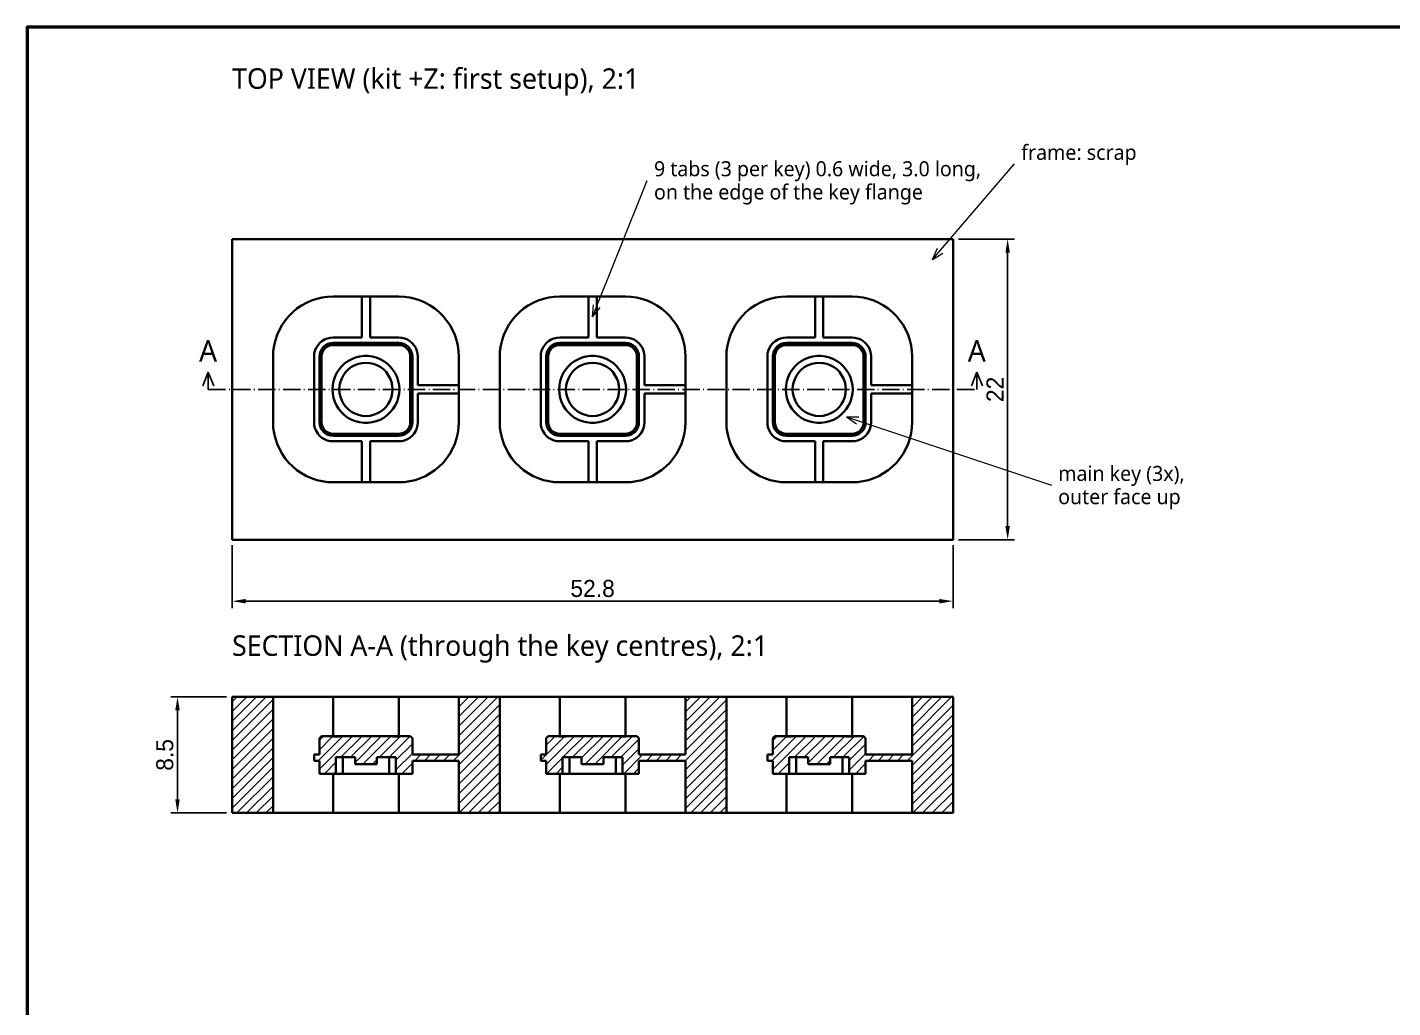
# Model space of a CAD drawing. Header units: millimetres. Extents: x 0 to 420, y 0 to 297.
# Drawn here: x 10 to 210, y 143.5 to 287 of the extents above; entities that cross this region are included whole.
import ezdxf

# ---------------------------------------------------------------- set-up
doc = ezdxf.new("R2010")
doc.units = ezdxf.units.MM
doc.linetypes.add('DASHDOT', pattern=[3.556, 2.54, -0.508, 0, -0.508])
for name, color, linetype, lineweight in [('BORDER', 7, 'Continuous', 50), ('CUTLINE', 1, 'DASHDOT', 25), ('DIM', 5, 'Continuous', 13), ('HATCH', 8, 'Continuous', 9), ('TEXT', 7, 'Continuous', 18), ('VISIBLE', 7, 'Continuous', 35)]:
    doc.layers.add(name, color=color, linetype=linetype, lineweight=lineweight)
doc.styles.add('OpenSans', font='OpenSans-Regular.ttf')
doc.dimstyles.new('FK', dxfattribs={"dimtxt": 2.5, "dimasz": 2, "dimexe": 1, "dimexo": 0.8, "dimgap": 0.6, "dimtad": 1, "dimdec": 3, "dimlfac": 0.5, "dimdsep": 46, "dimcen": 2.5, "dimclrd": 5, "dimclre": 5, "dimclrt": 7, "dimazin": 3, "dimtfac": 1, "dimtmove": 0, "dimatfit": 3})

msp = doc.modelspace()

# ---------------------------------------------------------------- linework, layer by layer
at = {"layer": 'BORDER'}
msp.add_lwpolyline([(10, 10), (410, 10), (410, 287), (10, 287)], close=True, dxfattribs=at)
at = {"layer": 'CUTLINE'}
for p, q in [((36.5, 236.5), (35.7, 234.5)), ((36.5, 234), (36.5, 236.5)), ((36.5, 236.5), (37.3, 234.5)), ((149.1, 236.5), (148.3, 234.5)), ((149.1, 234), (149.1, 236.5)), ((149.1, 236.5), (149.9, 234.5)), ((36.5, 234), (149.1, 234))]:
    msp.add_line(p, q, dxfattribs=at)
at = {"layer": 'DIM'}
for p, q in [((142.6, 253), (154.6, 267)), ((92.8, 244.6), (100.8, 264.6)), ((142.6, 253), (143.3152, 254.6518)), ((142.6, 253), (144.123, 253.9594)), ((92.8, 244.6), (92.9448, 246.3942)), ((92.8, 244.6), (93.9325, 245.9991)), ((130, 230), (160, 220)), ((130, 230), (131.4631, 228.9516)), ((130, 230), (131.7996, 229.9609))]:
    msp.add_line(p, q, dxfattribs=at)
at = {"layer": 'HATCH'}
for p, q in [((40, 184.0208), (44.9792, 189)), ((40, 185.435), (43.565, 189)), ((40, 186.8492), (42.1508, 189)), ((40, 188.2635), (40.7365, 189)), ((40, 182.6066), (46, 188.6066)), ((73.2, 183.2797), (78.9203, 189)), ((73.2, 184.6939), (77.5061, 189)), ((73.2, 186.1081), (76.0919, 189)), ((73.2, 187.5223), (74.6777, 189)), ((73.2, 188.9365), (73.2635, 189)), ((106.4, 183.9528), (111.4472, 189)), ((106.4, 185.367), (110.033, 189)), ((106.4, 186.7812), (108.6188, 189)), ((106.4, 188.1954), (107.2046, 189)), ((106.4, 182.5386), (112.4, 188.5386)), ((139.6, 183.2117), (145.3883, 189)), ((139.6, 184.6259), (143.9741, 189)), ((139.6, 186.0401), (142.5599, 189)), ((139.6, 187.4543), (141.1457, 189)), ((139.6, 188.8685), (139.7315, 189)), ((40, 181.1924), (46, 187.1924)), ((72.3987, 179.65), (79.2, 186.4513)), ((73.2, 181.8655), (79.2, 187.8655)), ((106.4, 181.1244), (112.4, 187.1244)), ((138.8668, 179.65), (145.6, 186.3832)), ((139.6, 181.7974), (145.6, 187.7974)), ((40, 179.7782), (46, 185.7782)), ((40, 178.364), (46, 184.364)), ((73.2, 179.037), (79.2, 185.037)), ((106.3399, 179.65), (112.4, 185.7101)), ((106.4, 178.2959), (112.4, 184.2959)), ((139.6, 178.969), (145.6, 184.969)), ((40, 176.9497), (46, 182.9497)), ((52.5997, 179.65), (56.1997, 183.25)), ((52.8, 178.436), (57.614, 183.25)), ((52.8, 182.6787), (53.3713, 183.25)), ((52.8, 181.2645), (54.7255, 183.19)), ((55.9282, 180.15), (59.0282, 183.25)), ((57.3424, 180.15), (60.4424, 183.25)), ((58, 179.3934), (61.8566, 183.25)), ((59.1708, 179.15), (63.2708, 183.25)), ((61.585, 180.15), (64.685, 183.25)), ((62.9992, 180.15), (66.0992, 183.25)), ((64, 179.7365), (66.4, 182.1365)), ((73.2, 177.6228), (79.2, 183.6228)), ((73.2, 176.2086), (79.2, 182.2086)), ((85.2, 179.7233), (88.6667, 183.19)), ((86, 179.1091), (90.1409, 183.25)), ((86, 181.9376), (87.3124, 183.25)), ((88.4551, 180.15), (91.5551, 183.25)), ((89.8693, 180.15), (92.9693, 183.25)), ((91.2, 180.0665), (94.3835, 183.25)), ((91.6977, 179.15), (95.7977, 183.25)), ((93.1119, 179.15), (97.1519, 183.19)), ((95.5262, 180.15), (98.6262, 183.25)), ((96.9404, 180.15), (99.6, 182.8096)), ((106.4, 176.8817), (112.4, 182.8817)), ((119.0678, 179.65), (122.6678, 183.25)), ((119.2, 178.368), (124.082, 183.25)), ((119.2, 182.6106), (119.8394, 183.25)), ((119.2, 181.1964), (121.1936, 183.19)), ((122.3962, 180.15), (125.4962, 183.25)), ((123.8104, 180.15), (126.9104, 183.25)), ((124.4, 179.3254), (128.3246, 183.25)), ((125.6389, 179.15), (129.7389, 183.25)), ((128.0531, 180.15), (131.1531, 183.25)), ((129.4673, 180.15), (132.5336, 183.2164)), ((130.4, 179.6685), (132.8, 182.0685)), ((139.6, 177.5548), (145.6, 183.5548)), ((139.6, 176.1406), (145.6, 182.1406)), ((40, 175.5355), (46, 181.5355)), ((40, 174.1213), (46, 180.1213)), ((52, 180.4645), (52.0855, 180.55)), ((64, 178.3223), (66.4, 180.7223)), ((66.7419, 179.65), (67.6419, 180.55)), ((68.1561, 179.65), (69.0561, 180.55)), ((69.5703, 179.65), (70.4703, 180.55)), ((70.9845, 179.65), (71.8845, 180.55)), ((73.2, 174.7944), (79.2, 180.7944)), ((86.0551, 177.75), (88.4, 180.0949)), ((97.2, 178.9954), (99.6, 181.3954)), ((97.3688, 177.75), (100.1688, 180.55)), ((100.683, 179.65), (101.583, 180.55)), ((102.0972, 179.65), (102.9972, 180.55)), ((103.5114, 179.65), (104.4114, 180.55)), ((104.9256, 179.65), (105.8256, 180.55)), ((106.4, 175.4675), (112.4, 181.4675)), ((106.4, 174.0533), (112.4, 180.0533)), ((118.4, 180.3964), (118.5536, 180.55)), ((130.4, 178.2543), (132.8, 180.6543)), ((133.2099, 179.65), (134.1099, 180.55)), ((134.6241, 179.65), (135.5241, 180.55)), ((136.0383, 179.65), (136.9383, 180.55)), ((137.4526, 179.65), (138.3526, 180.55)), ((139.6, 174.7264), (145.6, 180.7264)), ((40, 172.7071), (46, 178.7071)), ((53.5282, 177.75), (55.2, 179.4218)), ((54.9424, 177.75), (55.2, 178.0076)), ((60.585, 179.15), (61.2, 179.765)), ((64.8419, 177.75), (66.4, 179.3081)), ((73.2, 173.3802), (79.2, 179.3802)), ((87.4693, 177.75), (88.4, 178.6807)), ((98.783, 177.75), (99.6, 178.567)), ((106.4, 172.6391), (112.4, 178.6391)), ((119.9962, 177.75), (121.6, 179.3538)), ((127.0531, 179.15), (127.6, 179.6969)), ((131.3099, 177.75), (132.8, 179.2401)), ((139.6, 173.3122), (145.6, 179.3122)), ((40.7071, 172), (46, 177.2929)), ((66.2561, 177.75), (66.4, 177.8939)), ((73.234, 172), (79.2, 177.966)), ((74.6482, 172), (79.2, 176.5518)), ((107.1751, 172), (112.4, 177.2249)), ((121.4104, 177.75), (121.6, 177.9396)), ((132.7241, 177.75), (132.8, 177.8259)), ((139.7021, 172), (145.6, 177.8979)), ((141.1163, 172), (145.6, 176.4837)), ((42.1213, 172), (46, 175.8787)), ((43.5355, 172), (46, 174.4645)), ((76.0624, 172), (79.2, 175.1376)), ((108.5894, 172), (112.4, 175.8106)), ((110.0036, 172), (112.4, 174.3964)), ((142.5305, 172), (145.6, 175.0695)), ((44.9497, 172), (46, 173.0503)), ((77.4767, 172), (79.2, 173.7233)), ((78.8909, 172), (79.2, 172.3091)), ((111.4178, 172), (112.4, 172.9822)), ((143.9447, 172), (145.6, 173.6553)), ((145.3589, 172), (145.6, 172.2411))]:
    msp.add_line(p, q, dxfattribs=at)
at = {"layer": 'VISIBLE'}
for points in [[(40, 212), (40, 256)], [(40, 256), (145.6, 256)], [(145.6, 212), (145.6, 256)], [(54.8, 247.6), (53.988, 247.5625), (53.183, 247.4502), (52.3918, 247.2641), (51.6211, 247.0058), (50.8775, 246.6774), (50.1674, 246.2819), (49.4968, 245.8226), (48.8715, 245.3033), (48.2967, 244.7285), (47.7774, 244.1032), (47.3181, 243.4326), (46.9226, 242.7225), (46.5942, 241.9789), (46.3359, 241.2082), (46.1498, 240.417), (46.0375, 239.612), (46, 238.8)], [(64.4, 247.6), (54.8, 247.6)], [(59, 241.6), (59, 247.6)], [(60.2, 241.6), (60.2, 247.6)], [(73.2, 238.8), (73.1625, 239.612), (73.0502, 240.417), (72.8641, 241.2082), (72.6058, 241.9789), (72.2774, 242.7225), (71.8819, 243.4326), (71.4226, 244.1032), (70.9033, 244.7285), (70.3285, 245.3033), (69.7032, 245.8226), (69.0326, 246.2819), (68.3225, 246.6774), (67.5789, 247.0058), (66.8082, 247.2641), (66.017, 247.4502), (65.212, 247.5625), (64.4, 247.6)], [(88, 247.6), (87.188, 247.5625), (86.383, 247.4502), (85.5918, 247.2641), (84.8211, 247.0058), (84.0775, 246.6774), (83.3674, 246.2819), (82.6968, 245.8226), (82.0715, 245.3033), (81.4967, 244.7285), (80.9774, 244.1032), (80.5181, 243.4326), (80.1226, 242.7225), (79.7942, 241.9789), (79.5359, 241.2082), (79.3498, 240.417), (79.2375, 239.612), (79.2, 238.8)], [(97.6, 247.6), (88, 247.6)], [(92.2, 241.6), (92.2, 247.6)], [(93.4, 241.6), (93.4, 247.6)], [(106.4, 238.8), (106.3625, 239.612), (106.2502, 240.417), (106.0641, 241.2082), (105.8058, 241.9789), (105.4774, 242.7225), (105.0819, 243.4326), (104.6226, 244.1032), (104.1033, 244.7285), (103.5285, 245.3033), (102.9032, 245.8226), (102.2326, 246.2819), (101.5225, 246.6774), (100.7789, 247.0058), (100.0082, 247.2641), (99.217, 247.4502), (98.412, 247.5625), (97.6, 247.6)], [(121.2, 247.6), (120.388, 247.5625), (119.583, 247.4502), (118.7918, 247.2641), (118.0211, 247.0058), (117.2775, 246.6774), (116.5674, 246.2819), (115.8968, 245.8226), (115.2715, 245.3033), (114.6967, 244.7285), (114.1774, 244.1032), (113.7181, 243.4326), (113.3226, 242.7225), (112.9942, 241.9789), (112.7359, 241.2082), (112.5498, 240.417), (112.4375, 239.612), (112.4, 238.8)], [(130.8, 247.6), (121.2, 247.6)], [(125.4, 241.6), (125.4, 247.6)], [(126.6, 241.6), (126.6, 247.6)], [(139.6, 238.8), (139.5625, 239.612), (139.4502, 240.417), (139.2641, 241.2082), (139.0058, 241.9789), (138.6774, 242.7225), (138.2819, 243.4326), (137.8226, 244.1032), (137.3033, 244.7285), (136.7285, 245.3033), (136.1032, 245.8226), (135.4326, 246.2819), (134.7225, 246.6774), (133.9789, 247.0058), (133.2082, 247.2641), (132.417, 247.4502), (131.612, 247.5625), (130.8, 247.6)], [(52, 238.8), (52.0345, 239.238), (52.137, 239.6652), (52.3052, 240.0712), (52.5348, 240.4458), (52.8201, 240.7799), (53.1542, 241.0652), (53.5288, 241.2948), (53.9348, 241.463), (54.362, 241.5655), (54.8, 241.6)], [(54.8, 240.8), (54.4098, 240.7616), (54.0346, 240.6478), (53.6889, 240.4629), (53.3858, 240.2142), (53.1371, 239.9111), (52.9522, 239.5654), (52.8384, 239.1902), (52.8, 238.8)], [(54.8, 240.5), (54.4683, 240.4673), (54.1494, 240.3706), (53.8555, 240.2135), (53.5979, 240.0021), (53.3865, 239.7445), (53.2294, 239.4506), (53.1327, 239.1317), (53.1, 238.8)], [(54.8, 241.6), (59, 241.6)], [(64.4, 240.8), (54.8, 240.8)], [(54.8, 240.8), (54.8, 240.5)], [(64.4, 240.5), (54.8, 240.5)], [(60.2, 241.6), (64.4, 241.6)], [(67.2, 238.8), (67.1655, 239.238), (67.063, 239.6652), (66.8948, 240.0712), (66.6652, 240.4458), (66.3799, 240.7799), (66.0458, 241.0652), (65.6712, 241.2948), (65.2652, 241.463), (64.838, 241.5655), (64.4, 241.6)], [(66.4, 238.8), (66.3616, 239.1902), (66.2478, 239.5654), (66.0629, 239.9111), (65.8142, 240.2142), (65.5111, 240.4629), (65.1654, 240.6478), (64.7902, 240.7616), (64.4, 240.8)], [(64.4, 240.8), (64.4, 240.5)], [(66.1, 238.8), (66.0673, 239.1317), (65.9706, 239.4506), (65.8135, 239.7445), (65.6021, 240.0021), (65.3445, 240.2135), (65.0506, 240.3706), (64.7317, 240.4673), (64.4, 240.5)], [(85.2, 238.8), (85.2345, 239.238), (85.337, 239.6652), (85.5052, 240.0712), (85.7348, 240.4458), (86.0201, 240.7799), (86.3542, 241.0652), (86.7288, 241.2948), (87.1348, 241.463), (87.562, 241.5655), (88, 241.6)], [(88, 240.8), (87.6098, 240.7616), (87.2346, 240.6478), (86.8889, 240.4629), (86.5858, 240.2142), (86.3371, 239.9111), (86.1522, 239.5654), (86.0384, 239.1902), (86, 238.8)], [(88, 240.5), (87.6683, 240.4673), (87.3494, 240.3706), (87.0555, 240.2135), (86.7979, 240.0021), (86.5865, 239.7445), (86.4294, 239.4506), (86.3327, 239.1317), (86.3, 238.8)], [(88, 241.6), (92.2, 241.6)], [(97.6, 240.8), (88, 240.8)], [(88, 240.8), (88, 240.5)], [(97.6, 240.5), (88, 240.5)], [(93.4, 241.6), (97.6, 241.6)], [(100.4, 238.8), (100.3655, 239.238), (100.263, 239.6652), (100.0948, 240.0712), (99.8652, 240.4458), (99.5799, 240.7799), (99.2458, 241.0652), (98.8712, 241.2948), (98.4652, 241.463), (98.038, 241.5655), (97.6, 241.6)], [(99.6, 238.8), (99.5616, 239.1902), (99.4478, 239.5654), (99.2629, 239.9111), (99.0142, 240.2142), (98.7111, 240.4629), (98.3654, 240.6478), (97.9902, 240.7616), (97.6, 240.8)], [(97.6, 240.8), (97.6, 240.5)], [(99.3, 238.8), (99.2673, 239.1317), (99.1706, 239.4506), (99.0135, 239.7445), (98.8021, 240.0021), (98.5445, 240.2135), (98.2506, 240.3706), (97.9317, 240.4673), (97.6, 240.5)], [(118.4, 238.8), (118.4345, 239.238), (118.537, 239.6652), (118.7052, 240.0712), (118.9348, 240.4458), (119.2201, 240.7799), (119.5542, 241.0652), (119.9288, 241.2948), (120.3348, 241.463), (120.762, 241.5655), (121.2, 241.6)], [(121.2, 240.8), (120.8098, 240.7616), (120.4346, 240.6478), (120.0889, 240.4629), (119.7858, 240.2142), (119.5371, 239.9111), (119.3522, 239.5654), (119.2384, 239.1902), (119.2, 238.8)], [(121.2, 240.5), (120.8683, 240.4673), (120.5494, 240.3706), (120.2555, 240.2135), (119.9979, 240.0021), (119.7865, 239.7445), (119.6294, 239.4506), (119.5327, 239.1317), (119.5, 238.8)], [(121.2, 241.6), (125.4, 241.6)], [(130.8, 240.8), (121.2, 240.8)], [(121.2, 240.8), (121.2, 240.5)], [(130.8, 240.5), (121.2, 240.5)], [(126.6, 241.6), (130.8, 241.6)], [(133.6, 238.8), (133.5655, 239.238), (133.463, 239.6652), (133.2948, 240.0712), (133.0652, 240.4458), (132.7799, 240.7799), (132.4458, 241.0652), (132.0712, 241.2948), (131.6652, 241.463), (131.238, 241.5655), (130.8, 241.6)], [(132.8, 238.8), (132.7616, 239.1902), (132.6478, 239.5654), (132.4629, 239.9111), (132.2142, 240.2142), (131.9111, 240.4629), (131.5654, 240.6478), (131.1902, 240.7616), (130.8, 240.8)], [(130.8, 240.8), (130.8, 240.5)], [(132.5, 238.8), (132.4673, 239.1317), (132.3706, 239.4506), (132.2135, 239.7445), (132.0021, 240.0021), (131.7445, 240.2135), (131.4506, 240.3706), (131.1317, 240.4673), (130.8, 240.5)], [(46, 229.2), (46, 238.8)], [(52, 238.8), (52, 229.2)], [(52.8, 238.8), (52.8, 229.2)], [(52.8, 238.8), (53.1, 238.8)], [(53.1, 238.8), (53.1, 229.2)], [(64.5, 234), (64.4614, 234.6141), (64.3461, 235.2186), (64.1559, 235.8038), (63.8939, 236.3606), (63.5642, 236.8801), (63.1719, 237.3543), (62.7234, 237.7755), (62.2256, 238.1372), (61.6863, 238.4337), (61.1142, 238.6602), (60.5182, 238.8132), (59.9077, 238.8903), (59.2923, 238.8903), (58.6818, 238.8132), (58.0858, 238.6602), (57.5137, 238.4337), (56.9744, 238.1372), (56.4766, 237.7755), (56.0281, 237.3543), (55.6358, 236.8801), (55.3061, 236.3606), (55.0441, 235.8038), (54.8539, 235.2186), (54.7386, 234.6141), (54.7, 234), (54.7386, 233.3859), (54.8539, 232.7814), (55.0441, 232.1962), (55.3061, 231.6394), (55.6358, 231.1199), (56.0281, 230.6457), (56.4766, 230.2245), (56.9744, 229.8628), (57.5137, 229.5663), (58.0858, 229.3398), (58.6818, 229.1868), (59.2923, 229.1097), (59.9077, 229.1097), (60.5182, 229.1868), (61.1142, 229.3398), (61.6863, 229.5663), (62.2256, 229.8628), (62.7234, 230.2245), (63.1719, 230.6457), (63.5642, 231.1199), (63.8939, 231.6394), (64.1559, 232.1962), (64.3461, 232.7814), (64.4614, 233.3859), (64.5, 234)], [(66.1, 229.2), (66.1, 238.8)], [(66.4, 238.8), (66.1, 238.8)], [(66.4, 229.2), (66.4, 238.8)], [(67.2, 238.8), (67.2, 234.6)], [(73.2, 229.2), (73.2, 238.8)], [(79.2, 229.2), (79.2, 238.8)], [(85.2, 238.8), (85.2, 229.2)], [(86, 238.8), (86, 229.2)], [(86, 238.8), (86.3, 238.8)], [(86.3, 238.8), (86.3, 229.2)], [(97.7, 234), (97.6614, 234.6141), (97.5461, 235.2186), (97.3559, 235.8038), (97.0939, 236.3606), (96.7642, 236.8801), (96.3719, 237.3543), (95.9234, 237.7755), (95.4256, 238.1372), (94.8863, 238.4337), (94.3142, 238.6602), (93.7182, 238.8132), (93.1077, 238.8903), (92.4923, 238.8903), (91.8818, 238.8132), (91.2858, 238.6602), (90.7137, 238.4337), (90.1744, 238.1372), (89.6766, 237.7755), (89.2281, 237.3543), (88.8358, 236.8801), (88.5061, 236.3606), (88.2441, 235.8038), (88.0539, 235.2186), (87.9386, 234.6141), (87.9, 234), (87.9386, 233.3859), (88.0539, 232.7814), (88.2441, 232.1962), (88.5061, 231.6394), (88.8358, 231.1199), (89.2281, 230.6457), (89.6766, 230.2245), (90.1744, 229.8628), (90.7137, 229.5663), (91.2858, 229.3398), (91.8818, 229.1868), (92.4923, 229.1097), (93.1077, 229.1097), (93.7182, 229.1868), (94.3142, 229.3398), (94.8863, 229.5663), (95.4256, 229.8628), (95.9234, 230.2245), (96.3719, 230.6457), (96.7642, 231.1199), (97.0939, 231.6394), (97.3559, 232.1962), (97.5461, 232.7814), (97.6614, 233.3859), (97.7, 234)], [(99.3, 229.2), (99.3, 238.8)], [(99.6, 238.8), (99.3, 238.8)], [(99.6, 229.2), (99.6, 238.8)], [(100.4, 238.8), (100.4, 234.6)], [(106.4, 229.2), (106.4, 238.8)], [(112.4, 229.2), (112.4, 238.8)], [(118.4, 238.8), (118.4, 229.2)], [(119.2, 238.8), (119.2, 229.2)], [(119.2, 238.8), (119.5, 238.8)], [(119.5, 238.8), (119.5, 229.2)], [(130.9, 234), (130.8614, 234.6141), (130.7461, 235.2186), (130.5559, 235.8038), (130.2939, 236.3606), (129.9642, 236.8801), (129.5719, 237.3543), (129.1234, 237.7755), (128.6256, 238.1372), (128.0863, 238.4337), (127.5142, 238.6602), (126.9182, 238.8132), (126.3077, 238.8903), (125.6923, 238.8903), (125.0818, 238.8132), (124.4858, 238.6602), (123.9137, 238.4337), (123.3744, 238.1372), (122.8766, 237.7755), (122.4281, 237.3543), (122.0358, 236.8801), (121.7061, 236.3606), (121.4441, 235.8038), (121.2539, 235.2186), (121.1386, 234.6141), (121.1, 234), (121.1386, 233.3859), (121.2539, 232.7814), (121.4441, 232.1962), (121.7061, 231.6394), (122.0358, 231.1199), (122.4281, 230.6457), (122.8766, 230.2245), (123.3744, 229.8628), (123.9137, 229.5663), (124.4858, 229.3398), (125.0818, 229.1868), (125.6923, 229.1097), (126.3077, 229.1097), (126.9182, 229.1868), (127.5142, 229.3398), (128.0863, 229.5663), (128.6256, 229.8628), (129.1234, 230.2245), (129.5719, 230.6457), (129.9642, 231.1199), (130.2939, 231.6394), (130.5559, 232.1962), (130.7461, 232.7814), (130.8614, 233.3859), (130.9, 234)], [(132.5, 229.2), (132.5, 238.8)], [(132.8, 238.8), (132.5, 238.8)], [(132.8, 229.2), (132.8, 238.8)], [(133.6, 238.8), (133.6, 234.6)], [(139.6, 229.2), (139.6, 238.8)], [(63.5, 234), (63.4603, 234.555), (63.342, 235.0988), (63.1476, 235.6201), (62.8809, 236.1085), (62.5474, 236.554), (62.154, 236.9474), (61.7085, 237.2809), (61.2201, 237.5476), (60.6988, 237.742), (60.155, 237.8603), (59.6, 237.9), (59.045, 237.8603), (58.5012, 237.742), (57.9799, 237.5476), (57.4915, 237.2809), (57.046, 236.9474), (56.6526, 236.554), (56.3191, 236.1085), (56.0524, 235.6201), (55.858, 235.0988), (55.7397, 234.555), (55.7, 234), (55.7397, 233.445), (55.858, 232.9012), (56.0524, 232.3799), (56.3191, 231.8915), (56.6526, 231.446), (57.046, 231.0526), (57.4915, 230.7191), (57.9799, 230.4524), (58.5012, 230.258), (59.045, 230.1397), (59.6, 230.1), (60.155, 230.1397), (60.6988, 230.258), (61.2201, 230.4524), (61.7085, 230.7191), (62.154, 231.0526), (62.5474, 231.446), (62.8809, 231.8915), (63.1476, 232.3799), (63.342, 232.9012), (63.4603, 233.445), (63.5, 234)], [(96.7, 234), (96.6603, 234.555), (96.542, 235.0988), (96.3476, 235.6201), (96.0809, 236.1085), (95.7474, 236.554), (95.354, 236.9474), (94.9085, 237.2809), (94.4201, 237.5476), (93.8988, 237.742), (93.355, 237.8603), (92.8, 237.9), (92.245, 237.8603), (91.7012, 237.742), (91.1799, 237.5476), (90.6915, 237.2809), (90.246, 236.9474), (89.8526, 236.554), (89.5191, 236.1085), (89.2524, 235.6201), (89.058, 235.0988), (88.9397, 234.555), (88.9, 234), (88.9397, 233.445), (89.058, 232.9012), (89.2524, 232.3799), (89.5191, 231.8915), (89.8526, 231.446), (90.246, 231.0526), (90.6915, 230.7191), (91.1799, 230.4524), (91.7012, 230.258), (92.245, 230.1397), (92.8, 230.1), (93.355, 230.1397), (93.8988, 230.258), (94.4201, 230.4524), (94.9085, 230.7191), (95.354, 231.0526), (95.7474, 231.446), (96.0809, 231.8915), (96.3476, 232.3799), (96.542, 232.9012), (96.6603, 233.445), (96.7, 234)], [(129.9, 234), (129.8603, 234.555), (129.742, 235.0988), (129.5476, 235.6201), (129.2809, 236.1085), (128.9474, 236.554), (128.554, 236.9474), (128.1085, 237.2809), (127.6201, 237.5476), (127.0988, 237.742), (126.555, 237.8603), (126, 237.9), (125.445, 237.8603), (124.9012, 237.742), (124.3799, 237.5476), (123.8915, 237.2809), (123.446, 236.9474), (123.0526, 236.554), (122.7191, 236.1085), (122.4524, 235.6201), (122.258, 235.0988), (122.1397, 234.555), (122.1, 234), (122.1397, 233.445), (122.258, 232.9012), (122.4524, 232.3799), (122.7191, 231.8915), (123.0526, 231.446), (123.446, 231.0526), (123.8915, 230.7191), (124.3799, 230.4524), (124.9012, 230.258), (125.445, 230.1397), (126, 230.1), (126.555, 230.1397), (127.0988, 230.258), (127.6201, 230.4524), (128.1085, 230.7191), (128.554, 231.0526), (128.9474, 231.446), (129.2809, 231.8915), (129.5476, 232.3799), (129.742, 232.9012), (129.8603, 233.445), (129.9, 234)], [(67.2, 234.6), (73.2, 234.6)], [(100.4, 234.6), (106.4, 234.6)], [(133.6, 234.6), (139.6, 234.6)], [(67.2, 233.4), (73.2, 233.4)], [(67.2, 233.4), (67.2, 229.2)], [(100.4, 233.4), (106.4, 233.4)], [(100.4, 233.4), (100.4, 229.2)], [(133.6, 233.4), (139.6, 233.4)], [(133.6, 233.4), (133.6, 229.2)], [(46, 229.2), (46.0375, 228.388), (46.1498, 227.583), (46.3359, 226.7918), (46.5942, 226.0211), (46.9226, 225.2775), (47.3181, 224.5674), (47.7774, 223.8968), (48.2967, 223.2715), (48.8715, 222.6967), (49.4968, 222.1774), (50.1674, 221.7181), (50.8775, 221.3226), (51.6211, 220.9942), (52.3918, 220.7359), (53.183, 220.5498), (53.988, 220.4375), (54.8, 220.4)], [(52, 229.2), (52.0345, 228.762), (52.137, 228.3348), (52.3052, 227.9288), (52.5348, 227.5542), (52.8201, 227.2201), (53.1542, 226.9348), (53.5288, 226.7052), (53.9348, 226.537), (54.362, 226.4345), (54.8, 226.4)], [(52.8, 229.2), (52.8384, 228.8098), (52.9522, 228.4346), (53.1371, 228.0889), (53.3858, 227.7858), (53.6889, 227.5371), (54.0346, 227.3522), (54.4098, 227.2384), (54.8, 227.2)], [(52.8, 229.2), (53.1, 229.2)], [(53.1, 229.2), (53.1327, 228.8683), (53.2294, 228.5494), (53.3865, 228.2555), (53.5979, 227.9979), (53.8555, 227.7865), (54.1494, 227.6294), (54.4683, 227.5327), (54.8, 227.5)], [(64.4, 220.4), (65.212, 220.4375), (66.017, 220.5498), (66.8082, 220.7359), (67.5789, 220.9942), (68.3225, 221.3226), (69.0326, 221.7181), (69.7032, 222.1774), (70.3285, 222.6967), (70.9033, 223.2715), (71.4226, 223.8968), (71.8819, 224.5674), (72.2774, 225.2775), (72.6058, 226.0211), (72.8641, 226.7918), (73.0502, 227.583), (73.1625, 228.388), (73.2, 229.2)], [(67.2, 229.2), (67.1655, 228.762), (67.063, 228.3348), (66.8948, 227.9288), (66.6652, 227.5542), (66.3799, 227.2201), (66.0458, 226.9348), (65.6712, 226.7052), (65.2652, 226.537), (64.838, 226.4345), (64.4, 226.4)], [(64.4, 227.2), (64.7902, 227.2384), (65.1654, 227.3522), (65.5111, 227.5371), (65.8142, 227.7858), (66.0629, 228.0889), (66.2478, 228.4346), (66.3616, 228.8098), (66.4, 229.2)], [(64.4, 227.5), (64.7317, 227.5327), (65.0506, 227.6294), (65.3445, 227.7865), (65.6021, 227.9979), (65.8135, 228.2555), (65.9706, 228.5494), (66.0673, 228.8683), (66.1, 229.2)], [(66.4, 229.2), (66.1, 229.2)], [(79.2, 229.2), (79.2375, 228.388), (79.3498, 227.583), (79.5359, 226.7918), (79.7942, 226.0211), (80.1226, 225.2775), (80.5181, 224.5674), (80.9774, 223.8968), (81.4967, 223.2715), (82.0715, 222.6967), (82.6968, 222.1774), (83.3674, 221.7181), (84.0775, 221.3226), (84.8211, 220.9942), (85.5918, 220.7359), (86.383, 220.5498), (87.188, 220.4375), (88, 220.4)], [(85.2, 229.2), (85.2345, 228.762), (85.337, 228.3348), (85.5052, 227.9288), (85.7348, 227.5542), (86.0201, 227.2201), (86.3542, 226.9348), (86.7288, 226.7052), (87.1348, 226.537), (87.562, 226.4345), (88, 226.4)], [(86, 229.2), (86.0384, 228.8098), (86.1522, 228.4346), (86.3371, 228.0889), (86.5858, 227.7858), (86.8889, 227.5371), (87.2346, 227.3522), (87.6098, 227.2384), (88, 227.2)], [(86, 229.2), (86.3, 229.2)], [(86.3, 229.2), (86.3327, 228.8683), (86.4294, 228.5494), (86.5865, 228.2555), (86.7979, 227.9979), (87.0555, 227.7865), (87.3494, 227.6294), (87.6683, 227.5327), (88, 227.5)], [(97.6, 220.4), (98.412, 220.4375), (99.217, 220.5498), (100.0082, 220.7359), (100.7789, 220.9942), (101.5225, 221.3226), (102.2326, 221.7181), (102.9032, 222.1774), (103.5285, 222.6967), (104.1033, 223.2715), (104.6226, 223.8968), (105.0819, 224.5674), (105.4774, 225.2775), (105.8058, 226.0211), (106.0641, 226.7918), (106.2502, 227.583), (106.3625, 228.388), (106.4, 229.2)], [(100.4, 229.2), (100.3655, 228.762), (100.263, 228.3348), (100.0948, 227.9288), (99.8652, 227.5542), (99.5799, 227.2201), (99.2458, 226.9348), (98.8712, 226.7052), (98.4652, 226.537), (98.038, 226.4345), (97.6, 226.4)], [(97.6, 227.2), (97.9902, 227.2384), (98.3654, 227.3522), (98.7111, 227.5371), (99.0142, 227.7858), (99.2629, 228.0889), (99.4478, 228.4346), (99.5616, 228.8098), (99.6, 229.2)], [(97.6, 227.5), (97.9317, 227.5327), (98.2506, 227.6294), (98.5445, 227.7865), (98.8021, 227.9979), (99.0135, 228.2555), (99.1706, 228.5494), (99.2673, 228.8683), (99.3, 229.2)], [(99.6, 229.2), (99.3, 229.2)], [(112.4, 229.2), (112.4375, 228.388), (112.5498, 227.583), (112.7359, 226.7918), (112.9942, 226.0211), (113.3226, 225.2775), (113.7181, 224.5674), (114.1774, 223.8968), (114.6967, 223.2715), (115.2715, 222.6967), (115.8968, 222.1774), (116.5674, 221.7181), (117.2775, 221.3226), (118.0211, 220.9942), (118.7918, 220.7359), (119.583, 220.5498), (120.388, 220.4375), (121.2, 220.4)], [(118.4, 229.2), (118.4345, 228.762), (118.537, 228.3348), (118.7052, 227.9288), (118.9348, 227.5542), (119.2201, 227.2201), (119.5542, 226.9348), (119.9288, 226.7052), (120.3348, 226.537), (120.762, 226.4345), (121.2, 226.4)], [(119.2, 229.2), (119.2384, 228.8098), (119.3522, 228.4346), (119.5371, 228.0889), (119.7858, 227.7858), (120.0889, 227.5371), (120.4346, 227.3522), (120.8098, 227.2384), (121.2, 227.2)], [(119.2, 229.2), (119.5, 229.2)], [(119.5, 229.2), (119.5327, 228.8683), (119.6294, 228.5494), (119.7865, 228.2555), (119.9979, 227.9979), (120.2555, 227.7865), (120.5494, 227.6294), (120.8683, 227.5327), (121.2, 227.5)], [(130.8, 220.4), (131.612, 220.4375), (132.417, 220.5498), (133.2082, 220.7359), (133.9789, 220.9942), (134.7225, 221.3226), (135.4326, 221.7181), (136.1032, 222.1774), (136.7285, 222.6967), (137.3033, 223.2715), (137.8226, 223.8968), (138.2819, 224.5674), (138.6774, 225.2775), (139.0058, 226.0211), (139.2641, 226.7918), (139.4502, 227.583), (139.5625, 228.388), (139.6, 229.2)], [(133.6, 229.2), (133.5655, 228.762), (133.463, 228.3348), (133.2948, 227.9288), (133.0652, 227.5542), (132.7799, 227.2201), (132.4458, 226.9348), (132.0712, 226.7052), (131.6652, 226.537), (131.238, 226.4345), (130.8, 226.4)], [(130.8, 227.2), (131.1902, 227.2384), (131.5654, 227.3522), (131.9111, 227.5371), (132.2142, 227.7858), (132.4629, 228.0889), (132.6478, 228.4346), (132.7616, 228.8098), (132.8, 229.2)], [(130.8, 227.5), (131.1317, 227.5327), (131.4506, 227.6294), (131.7445, 227.7865), (132.0021, 227.9979), (132.2135, 228.2555), (132.3706, 228.5494), (132.4673, 228.8683), (132.5, 229.2)], [(132.8, 229.2), (132.5, 229.2)], [(54.8, 227.5), (64.4, 227.5)], [(54.8, 227.2), (54.8, 227.5)], [(54.8, 227.2), (64.4, 227.2)], [(54.8, 226.4), (59, 226.4)], [(59, 226.4), (59, 220.4)], [(60.2, 226.4), (64.4, 226.4)], [(60.2, 226.4), (60.2, 220.4)], [(64.4, 227.2), (64.4, 227.5)], [(88, 227.5), (97.6, 227.5)], [(88, 227.2), (88, 227.5)], [(88, 227.2), (97.6, 227.2)], [(88, 226.4), (92.2, 226.4)], [(92.2, 226.4), (92.2, 220.4)], [(93.4, 226.4), (97.6, 226.4)], [(93.4, 226.4), (93.4, 220.4)], [(97.6, 227.2), (97.6, 227.5)], [(121.2, 227.5), (130.8, 227.5)], [(121.2, 227.2), (121.2, 227.5)], [(121.2, 227.2), (130.8, 227.2)], [(121.2, 226.4), (125.4, 226.4)], [(125.4, 226.4), (125.4, 220.4)], [(126.6, 226.4), (130.8, 226.4)], [(126.6, 226.4), (126.6, 220.4)], [(130.8, 227.2), (130.8, 227.5)], [(64.4, 220.4), (54.8, 220.4)], [(97.6, 220.4), (88, 220.4)], [(130.8, 220.4), (121.2, 220.4)], [(40, 212), (145.6, 212)], [(40, 172), (40, 189)], [(46, 189), (40, 189)], [(54.8, 189), (53.8147, 189), (52.8418, 189), (51.8935, 189), (50.9818, 189), (50.1181, 189), (49.3133, 189), (48.5775, 189), (47.9199, 189), (47.3488, 189), (46.8715, 189), (46.4938, 189), (46.2206, 189), (46.0553, 189), (46, 189)], [(46, 172), (46, 189)], [(64.4, 189), (54.8, 189)], [(54.8, 183.25), (54.8, 189)], [(73.2, 189), (73.1447, 189), (72.9794, 189), (72.7062, 189), (72.3285, 189), (71.8512, 189), (71.2801, 189), (70.6225, 189), (69.8867, 189), (69.0819, 189), (68.2182, 189), (67.3065, 189), (66.3582, 189), (65.3853, 189), (64.4, 189)], [(64.4, 183.25), (64.4, 189)], [(79.2, 189), (73.2, 189)], [(73.2, 180.55), (73.2, 189)], [(73.2, 180.55), (73.2, 189)], [(88, 189), (87.0147, 189), (86.0418, 189), (85.0935, 189), (84.1818, 189), (83.3181, 189), (82.5133, 189), (81.7775, 189), (81.1199, 189), (80.5488, 189), (80.0715, 189), (79.6938, 189), (79.4206, 189), (79.2553, 189), (79.2, 189)], [(79.2, 172), (79.2, 189)], [(97.6, 189), (88, 189)], [(88, 183.25), (88, 189)], [(106.4, 189), (106.3447, 189), (106.1794, 189), (105.9062, 189), (105.5285, 189), (105.0512, 189), (104.4801, 189), (103.8225, 189), (103.0867, 189), (102.2819, 189), (101.4182, 189), (100.5065, 189), (99.5582, 189), (98.5853, 189), (97.6, 189)], [(97.6, 183.25), (97.6, 189)], [(112.4, 189), (106.4, 189)], [(106.4, 180.55), (106.4, 189)], [(106.4, 180.55), (106.4, 189)], [(121.2, 189), (120.2147, 189), (119.2418, 189), (118.2935, 189), (117.3818, 189), (116.5181, 189), (115.7133, 189), (114.9775, 189), (114.3199, 189), (113.7488, 189), (113.2715, 189), (112.8938, 189), (112.6206, 189), (112.4553, 189), (112.4, 189)], [(112.4, 172), (112.4, 189)], [(130.8, 189), (121.2, 189)], [(121.2, 183.25), (121.2, 189)], [(139.6, 189), (139.5447, 189), (139.3794, 189), (139.1062, 189), (138.7285, 189), (138.2512, 189), (137.6801, 189), (137.0225, 189), (136.2867, 189), (135.4819, 189), (134.6182, 189), (133.7065, 189), (132.7582, 189), (131.7853, 189), (130.8, 189)], [(130.8, 183.25), (130.8, 189)], [(145.6, 189), (139.6, 189)], [(139.6, 180.55), (139.6, 189)], [(139.6, 180.55), (139.6, 189)], [(145.6, 172), (145.6, 189)], [(53.1, 183.25), (52.8, 182.95)], [(52.8, 180.55), (52.8, 182.95)], [(53.1, 183.25), (54.7, 183.25)], [(54.7, 183.19), (54.7, 183.25)], [(55.7, 183.25), (55.5665, 183.25), (55.4416, 183.25), (55.3258, 183.25), (55.2191, 183.25), (55.1219, 183.25), (55.0344, 183.25), (54.9567, 183.25), (54.8891, 183.25), (54.8315, 183.25), (54.7843, 183.25), (54.7475, 183.25), (54.7211, 183.25), (54.7053, 183.25), (54.7, 183.25)], [(54.7, 183.19), (55.7, 183.19)], [(54.7, 183.19), (54.7053, 183.19), (54.7211, 183.19), (54.7475, 183.19), (54.7843, 183.19), (54.8315, 183.19), (54.8891, 183.19), (54.9567, 183.19), (55.0344, 183.19), (55.1219, 183.19), (55.2191, 183.19), (55.3258, 183.19), (55.4416, 183.19), (55.5665, 183.19), (55.7, 183.19)], [(55.7, 183.25), (63.5, 183.25)], [(55.7, 183.19), (55.7, 183.25)], [(63.5, 183.25), (63.5, 183.19)], [(64.5, 183.25), (64.4947, 183.25), (64.4789, 183.25), (64.4525, 183.25), (64.4157, 183.25), (64.3685, 183.25), (64.3109, 183.25), (64.2433, 183.25), (64.1656, 183.25), (64.0781, 183.25), (63.9809, 183.25), (63.8742, 183.25), (63.7584, 183.25), (63.6335, 183.25), (63.5, 183.25)], [(63.5, 183.19), (64.5, 183.19)], [(63.5, 183.19), (63.6335, 183.19), (63.7584, 183.19), (63.8742, 183.19), (63.9809, 183.19), (64.0781, 183.19), (64.1656, 183.19), (64.2433, 183.19), (64.3109, 183.19), (64.3685, 183.19), (64.4157, 183.19), (64.4525, 183.19), (64.4789, 183.19), (64.4947, 183.19), (64.5, 183.19)], [(64.5, 183.25), (64.5, 183.19)], [(64.5, 183.25), (66.1, 183.25)], [(66.4, 182.95), (66.1, 183.25)], [(66.4, 180.55), (66.4, 182.95)], [(86.3, 183.25), (86, 182.95)], [(86, 180.55), (86, 182.95)], [(86.3, 183.25), (87.9, 183.25)], [(87.9, 183.19), (87.9, 183.25)], [(88.9, 183.25), (88.7665, 183.25), (88.6416, 183.25), (88.5258, 183.25), (88.4191, 183.25), (88.3219, 183.25), (88.2344, 183.25), (88.1567, 183.25), (88.0891, 183.25), (88.0315, 183.25), (87.9843, 183.25), (87.9475, 183.25), (87.9211, 183.25), (87.9053, 183.25), (87.9, 183.25)], [(87.9, 183.19), (88.9, 183.19)], [(87.9, 183.19), (87.9053, 183.19), (87.9211, 183.19), (87.9475, 183.19), (87.9843, 183.19), (88.0315, 183.19), (88.0891, 183.19), (88.1567, 183.19), (88.2344, 183.19), (88.3219, 183.19), (88.4191, 183.19), (88.5258, 183.19), (88.6416, 183.19), (88.7665, 183.19), (88.9, 183.19)], [(88.9, 183.25), (96.7, 183.25)], [(88.9, 183.19), (88.9, 183.25)], [(96.7, 183.25), (96.7, 183.19)], [(97.7, 183.25), (97.6947, 183.25), (97.6789, 183.25), (97.6525, 183.25), (97.6157, 183.25), (97.5685, 183.25), (97.5109, 183.25), (97.4433, 183.25), (97.3656, 183.25), (97.2781, 183.25), (97.1809, 183.25), (97.0742, 183.25), (96.9584, 183.25), (96.8335, 183.25), (96.7, 183.25)], [(96.7, 183.19), (97.7, 183.19)], [(96.7, 183.19), (96.8335, 183.19), (96.9584, 183.19), (97.0742, 183.19), (97.1809, 183.19), (97.2781, 183.19), (97.3656, 183.19), (97.4433, 183.19), (97.5109, 183.19), (97.5685, 183.19), (97.6157, 183.19), (97.6525, 183.19), (97.6789, 183.19), (97.6947, 183.19), (97.7, 183.19)], [(97.7, 183.25), (97.7, 183.19)], [(97.7, 183.25), (99.3, 183.25)], [(99.6, 182.95), (99.3, 183.25)], [(99.6, 180.55), (99.6, 182.95)], [(119.5, 183.25), (119.2, 182.95)], [(119.2, 180.55), (119.2, 182.95)], [(119.5, 183.25), (121.1, 183.25)], [(121.1, 183.19), (121.1, 183.25)], [(122.1, 183.25), (121.9665, 183.25), (121.8416, 183.25), (121.7258, 183.25), (121.6191, 183.25), (121.5219, 183.25), (121.4344, 183.25), (121.3567, 183.25), (121.2891, 183.25), (121.2315, 183.25), (121.1843, 183.25), (121.1475, 183.25), (121.1211, 183.25), (121.1053, 183.25), (121.1, 183.25)], [(121.1, 183.19), (122.1, 183.19)], [(121.1, 183.19), (121.1053, 183.19), (121.1211, 183.19), (121.1475, 183.19), (121.1843, 183.19), (121.2315, 183.19), (121.2891, 183.19), (121.3567, 183.19), (121.4344, 183.19), (121.5219, 183.19), (121.6191, 183.19), (121.7258, 183.19), (121.8416, 183.19), (121.9665, 183.19), (122.1, 183.19)], [(122.1, 183.25), (129.9, 183.25)], [(122.1, 183.19), (122.1, 183.25)], [(129.9, 183.25), (129.9, 183.19)], [(130.9, 183.25), (130.8947, 183.25), (130.8789, 183.25), (130.8525, 183.25), (130.8157, 183.25), (130.7685, 183.25), (130.7109, 183.25), (130.6433, 183.25), (130.5656, 183.25), (130.4781, 183.25), (130.3809, 183.25), (130.2742, 183.25), (130.1584, 183.25), (130.0335, 183.25), (129.9, 183.25)], [(129.9, 183.19), (130.9, 183.19)], [(129.9, 183.19), (130.0335, 183.19), (130.1584, 183.19), (130.2742, 183.19), (130.3809, 183.19), (130.4781, 183.19), (130.5656, 183.19), (130.6433, 183.19), (130.7109, 183.19), (130.7685, 183.19), (130.8157, 183.19), (130.8525, 183.19), (130.8789, 183.19), (130.8947, 183.19), (130.9, 183.19)], [(130.9, 183.25), (130.9, 183.19)], [(130.9, 183.25), (132.5, 183.25)], [(132.8, 182.95), (132.5, 183.25)], [(132.8, 180.55), (132.8, 182.95)], [(52, 180.55), (52.8, 180.55)], [(52, 179.65), (52, 180.55)], [(52, 180.55), (52.0043, 180.55), (52.0172, 180.55), (52.0385, 180.55), (52.0684, 180.55), (52.1066, 180.55), (52.1531, 180.55), (52.2077, 180.55), (52.2702, 180.55), (52.3405, 180.55), (52.4184, 180.55), (52.5035, 180.55), (52.5957, 180.55), (52.6946, 180.55), (52.8, 180.55)], [(55.2, 177.75), (55.2, 180.15)], [(55.2, 180.15), (58, 180.15)], [(56.2, 180.15), (58, 180.15)], [(56.2, 180.15), (56.2, 177.75)], [(58, 179.15), (58, 180.15)], [(61.2, 180.15), (61.2, 179.15)], [(61.2, 180.15), (64, 180.15)], [(61.2, 180.15), (63, 180.15)], [(63, 180.15), (63, 177.75)], [(64, 177.75), (64, 180.15)], [(66.4, 180.55), (73.2, 180.55)], [(67.2, 180.55), (67.1957, 180.55), (67.1828, 180.55), (67.1615, 180.55), (67.1316, 180.55), (67.0934, 180.55), (67.0469, 180.55), (66.9923, 180.55), (66.9298, 180.55), (66.8595, 180.55), (66.7816, 180.55), (66.6965, 180.55), (66.6043, 180.55), (66.5054, 180.55), (66.4, 180.55)], [(85.2, 180.55), (86, 180.55)], [(85.2, 179.65), (85.2, 180.55)], [(85.2, 180.55), (85.2043, 180.55), (85.2172, 180.55), (85.2385, 180.55), (85.2684, 180.55), (85.3066, 180.55), (85.3531, 180.55), (85.4077, 180.55), (85.4702, 180.55), (85.5405, 180.55), (85.6184, 180.55), (85.7035, 180.55), (85.7957, 180.55), (85.8946, 180.55), (86, 180.55)], [(88.4, 177.75), (88.4, 180.15)], [(88.4, 180.15), (91.2, 180.15)], [(89.4, 180.15), (91.2, 180.15)], [(89.4, 180.15), (89.4, 177.75)], [(91.2, 179.15), (91.2, 180.15)], [(94.4, 180.15), (94.4, 179.15)], [(94.4, 180.15), (97.2, 180.15)], [(94.4, 180.15), (96.2, 180.15)], [(96.2, 180.15), (96.2, 177.75)], [(97.2, 177.75), (97.2, 180.15)], [(99.6, 180.55), (106.4, 180.55)], [(100.4, 180.55), (100.3957, 180.55), (100.3828, 180.55), (100.3615, 180.55), (100.3316, 180.55), (100.2934, 180.55), (100.2469, 180.55), (100.1923, 180.55), (100.1298, 180.55), (100.0595, 180.55), (99.9816, 180.55), (99.8965, 180.55), (99.8043, 180.55), (99.7054, 180.55), (99.6, 180.55)], [(118.4, 180.55), (119.2, 180.55)], [(118.4, 179.65), (118.4, 180.55)], [(118.4, 180.55), (118.4043, 180.55), (118.4172, 180.55), (118.4385, 180.55), (118.4684, 180.55), (118.5066, 180.55), (118.5531, 180.55), (118.6077, 180.55), (118.6702, 180.55), (118.7405, 180.55), (118.8184, 180.55), (118.9035, 180.55), (118.9957, 180.55), (119.0946, 180.55), (119.2, 180.55)], [(121.6, 177.75), (121.6, 180.15)], [(121.6, 180.15), (124.4, 180.15)], [(122.6, 180.15), (124.4, 180.15)], [(122.6, 180.15), (122.6, 177.75)], [(124.4, 179.15), (124.4, 180.15)], [(127.6, 180.15), (127.6, 179.15)], [(127.6, 180.15), (130.4, 180.15)], [(127.6, 180.15), (129.4, 180.15)], [(129.4, 180.15), (129.4, 177.75)], [(130.4, 177.75), (130.4, 180.15)], [(132.8, 180.55), (139.6, 180.55)], [(133.6, 180.55), (133.5957, 180.55), (133.5828, 180.55), (133.5615, 180.55), (133.5316, 180.55), (133.4934, 180.55), (133.4469, 180.55), (133.3923, 180.55), (133.3298, 180.55), (133.2595, 180.55), (133.1816, 180.55), (133.0965, 180.55), (133.0043, 180.55), (132.9054, 180.55), (132.8, 180.55)], [(52, 179.65), (52.8, 179.65)], [(52, 179.65), (52.0043, 179.65), (52.0172, 179.65), (52.0385, 179.65), (52.0684, 179.65), (52.1066, 179.65), (52.1531, 179.65), (52.2077, 179.65), (52.2702, 179.65), (52.3405, 179.65), (52.4184, 179.65), (52.5035, 179.65), (52.5957, 179.65), (52.6946, 179.65), (52.8, 179.65)], [(52.8, 177.75), (52.8, 179.65)], [(58, 179.15), (61.2, 179.15)], [(66.4, 177.75), (66.4, 179.65)], [(66.4, 179.65), (73.2, 179.65)], [(67.2, 179.65), (67.1957, 179.65), (67.1828, 179.65), (67.1615, 179.65), (67.1316, 179.65), (67.0934, 179.65), (67.0469, 179.65), (66.9923, 179.65), (66.9298, 179.65), (66.8595, 179.65), (66.7816, 179.65), (66.6965, 179.65), (66.6043, 179.65), (66.5054, 179.65), (66.4, 179.65)], [(73.2, 172), (73.2, 179.65)], [(73.2, 172), (73.2, 179.65)], [(85.2, 179.65), (86, 179.65)], [(85.2, 179.65), (85.2043, 179.65), (85.2172, 179.65), (85.2385, 179.65), (85.2684, 179.65), (85.3066, 179.65), (85.3531, 179.65), (85.4077, 179.65), (85.4702, 179.65), (85.5405, 179.65), (85.6184, 179.65), (85.7035, 179.65), (85.7957, 179.65), (85.8946, 179.65), (86, 179.65)], [(86, 177.75), (86, 179.65)], [(91.2, 179.15), (94.4, 179.15)], [(99.6, 177.75), (99.6, 179.65)], [(99.6, 179.65), (106.4, 179.65)], [(100.4, 179.65), (100.3957, 179.65), (100.3828, 179.65), (100.3615, 179.65), (100.3316, 179.65), (100.2934, 179.65), (100.2469, 179.65), (100.1923, 179.65), (100.1298, 179.65), (100.0595, 179.65), (99.9816, 179.65), (99.8965, 179.65), (99.8043, 179.65), (99.7054, 179.65), (99.6, 179.65)], [(106.4, 172), (106.4, 179.65)], [(106.4, 172), (106.4, 179.65)], [(118.4, 179.65), (119.2, 179.65)], [(118.4, 179.65), (118.4043, 179.65), (118.4172, 179.65), (118.4385, 179.65), (118.4684, 179.65), (118.5066, 179.65), (118.5531, 179.65), (118.6077, 179.65), (118.6702, 179.65), (118.7405, 179.65), (118.8184, 179.65), (118.9035, 179.65), (118.9957, 179.65), (119.0946, 179.65), (119.2, 179.65)], [(119.2, 177.75), (119.2, 179.65)], [(124.4, 179.15), (127.6, 179.15)], [(132.8, 177.75), (132.8, 179.65)], [(132.8, 179.65), (139.6, 179.65)], [(133.6, 179.65), (133.5957, 179.65), (133.5828, 179.65), (133.5615, 179.65), (133.5316, 179.65), (133.4934, 179.65), (133.4469, 179.65), (133.3923, 179.65), (133.3298, 179.65), (133.2595, 179.65), (133.1816, 179.65), (133.0965, 179.65), (133.0043, 179.65), (132.9054, 179.65), (132.8, 179.65)], [(139.6, 172), (139.6, 179.65)], [(139.6, 172), (139.6, 179.65)], [(52.8, 177.75), (55.2, 177.75)], [(54.8, 172), (54.8, 177.75)], [(55.2, 177.75), (55.2063, 177.75), (55.2251, 177.75), (55.2561, 177.75), (55.299, 177.75), (55.3533, 177.75), (55.4182, 177.75), (55.4929, 177.75), (55.5765, 177.75), (55.668, 177.75), (55.7661, 177.75), (55.8697, 177.75), (55.9775, 177.75), (56.088, 177.75), (56.2, 177.75)], [(63, 177.75), (56.2, 177.75)], [(63, 177.75), (63.112, 177.75), (63.2225, 177.75), (63.3303, 177.75), (63.4339, 177.75), (63.532, 177.75), (63.6235, 177.75), (63.7071, 177.75), (63.7818, 177.75), (63.8467, 177.75), (63.901, 177.75), (63.9439, 177.75), (63.9749, 177.75), (63.9937, 177.75), (64, 177.75)], [(64, 177.75), (66.4, 177.75)], [(64.4, 172), (64.4, 177.75)], [(86, 177.75), (88.4, 177.75)], [(88, 172), (88, 177.75)], [(88.4, 177.75), (88.4063, 177.75), (88.4251, 177.75), (88.4561, 177.75), (88.499, 177.75), (88.5533, 177.75), (88.6182, 177.75), (88.6929, 177.75), (88.7765, 177.75), (88.868, 177.75), (88.9661, 177.75), (89.0697, 177.75), (89.1775, 177.75), (89.288, 177.75), (89.4, 177.75)], [(96.2, 177.75), (89.4, 177.75)], [(96.2, 177.75), (96.312, 177.75), (96.4225, 177.75), (96.5303, 177.75), (96.6339, 177.75), (96.732, 177.75), (96.8235, 177.75), (96.9071, 177.75), (96.9818, 177.75), (97.0467, 177.75), (97.101, 177.75), (97.1439, 177.75), (97.1749, 177.75), (97.1937, 177.75), (97.2, 177.75)], [(97.2, 177.75), (99.6, 177.75)], [(97.6, 172), (97.6, 177.75)], [(119.2, 177.75), (121.6, 177.75)], [(121.2, 172), (121.2, 177.75)], [(121.6, 177.75), (121.6063, 177.75), (121.6251, 177.75), (121.6561, 177.75), (121.699, 177.75), (121.7533, 177.75), (121.8182, 177.75), (121.8929, 177.75), (121.9765, 177.75), (122.068, 177.75), (122.1661, 177.75), (122.2697, 177.75), (122.3775, 177.75), (122.488, 177.75), (122.6, 177.75)], [(129.4, 177.75), (122.6, 177.75)], [(129.4, 177.75), (129.512, 177.75), (129.6225, 177.75), (129.7303, 177.75), (129.8339, 177.75), (129.932, 177.75), (130.0235, 177.75), (130.1071, 177.75), (130.1818, 177.75), (130.2467, 177.75), (130.301, 177.75), (130.3439, 177.75), (130.3749, 177.75), (130.3937, 177.75), (130.4, 177.75)], [(130.4, 177.75), (132.8, 177.75)], [(130.8, 172), (130.8, 177.75)], [(46, 172), (40, 172)], [(54.8, 172), (53.8147, 172), (52.8418, 172), (51.8935, 172), (50.9818, 172), (50.1181, 172), (49.3133, 172), (48.5775, 172), (47.9199, 172), (47.3488, 172), (46.8715, 172), (46.4938, 172), (46.2206, 172), (46.0553, 172), (46, 172)], [(64.4, 172), (54.8, 172)], [(73.2, 172), (73.1447, 172), (72.9794, 172), (72.7062, 172), (72.3285, 172), (71.8512, 172), (71.2801, 172), (70.6225, 172), (69.8867, 172), (69.0819, 172), (68.2182, 172), (67.3065, 172), (66.3582, 172), (65.3853, 172), (64.4, 172)], [(79.2, 172), (73.2, 172)], [(88, 172), (87.0147, 172), (86.0418, 172), (85.0935, 172), (84.1818, 172), (83.3181, 172), (82.5133, 172), (81.7775, 172), (81.1199, 172), (80.5488, 172), (80.0715, 172), (79.6938, 172), (79.4206, 172), (79.2553, 172), (79.2, 172)], [(97.6, 172), (88, 172)], [(106.4, 172), (106.3447, 172), (106.1794, 172), (105.9062, 172), (105.5285, 172), (105.0512, 172), (104.4801, 172), (103.8225, 172), (103.0867, 172), (102.2819, 172), (101.4182, 172), (100.5065, 172), (99.5582, 172), (98.5853, 172), (97.6, 172)], [(112.4, 172), (106.4, 172)], [(121.2, 172), (120.2147, 172), (119.2418, 172), (118.2935, 172), (117.3818, 172), (116.5181, 172), (115.7133, 172), (114.9775, 172), (114.3199, 172), (113.7488, 172), (113.2715, 172), (112.8938, 172), (112.6206, 172), (112.4553, 172), (112.4, 172)], [(130.8, 172), (121.2, 172)], [(139.6, 172), (139.5447, 172), (139.3794, 172), (139.1062, 172), (138.7285, 172), (138.2512, 172), (137.6801, 172), (137.0225, 172), (136.2867, 172), (135.4819, 172), (134.6182, 172), (133.7065, 172), (132.7582, 172), (131.7853, 172), (130.8, 172)], [(145.6, 172), (139.6, 172)]]:
    msp.add_lwpolyline(points, dxfattribs=at)

# ---------------------------------------------------------------- texts
at = {"layer": 'TEXT', "style": 'OpenSans'}
for s, height, p in [('TOP VIEW (kit +Z: first setup), 2:1', 3, (40, 278)), ('frame: scrap', 2.2, (155.6, 267.6)), ('9 tabs (3 per key) 0.6 wide, 3.0 long,', 2.2, (101.8, 265.2)), ('on the edge of the key flange', 2.2, (101.8, 261.8)), ('A', 3.2, (35.1497, 238.036)), ('A', 3.2, (147.7497, 238.036)), ('main key (3x),', 2.2, (161, 220.6)), ('outer face up', 2.2, (161, 217.2)), ('SECTION A-A (through the key centres), 2:1', 3, (40, 195))]:
    msp.add_text(s, height=height, dxfattribs=at).set_placement(p)

# ---------------------------------------------------------------- dimensions: what is measured, and where the dimension line sits
at = {"layer": 'DIM'}
for base, p1, p2 in [((153.6, 212), (145.6, 212), (145.6, 256)), ((32, 172), (40, 172), (40, 189))]:
    msp.add_linear_dim(base=base, p1=p1, p2=p2, angle=90, dimstyle='FK', dxfattribs=at).render()
msp.add_linear_dim(base=(40, 203), p1=(40, 212), p2=(145.6, 212), dimstyle='FK', dxfattribs=at).render()

doc.saveas('drawing.dxf')
